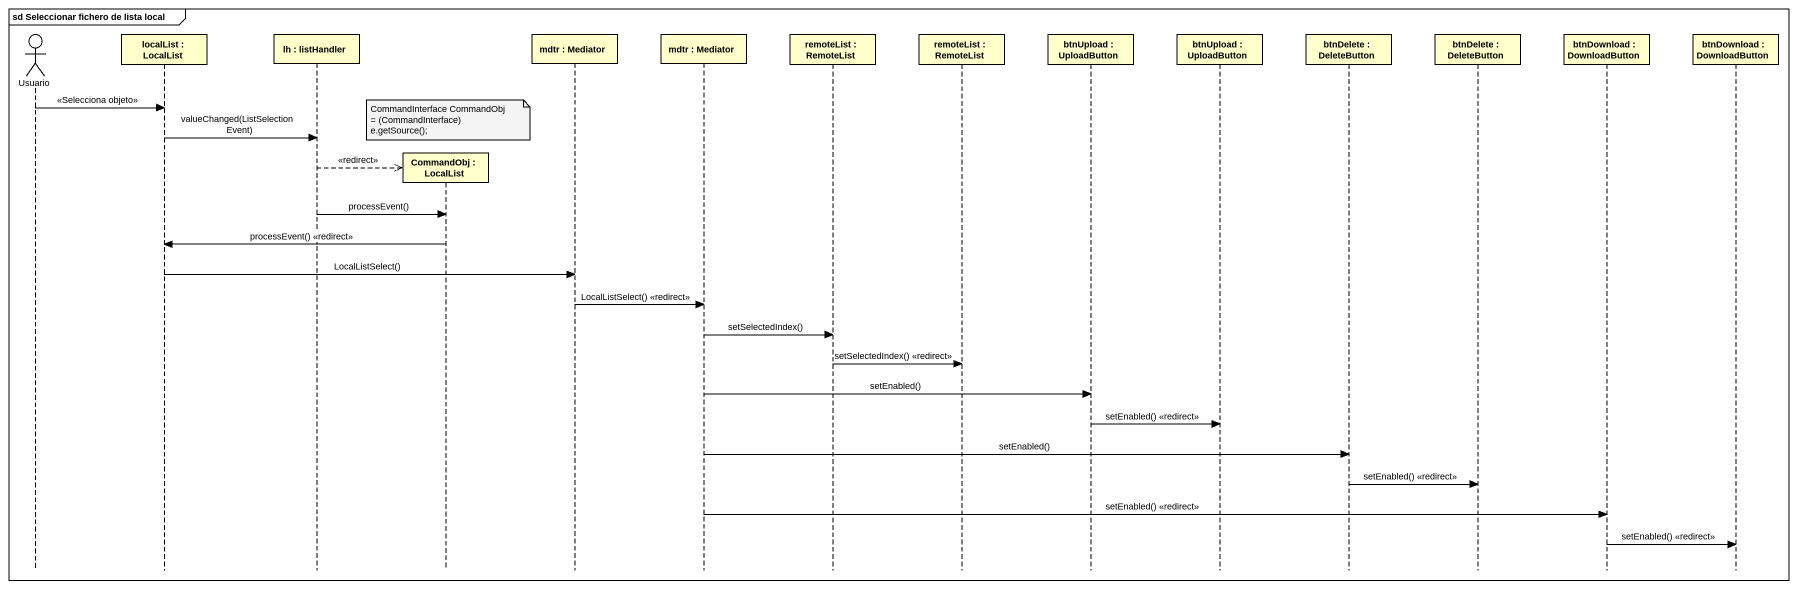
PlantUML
@startuml
mainframe sd Seleccionar fichero de lista local
hide footbox
actor Usuario
participant "localList : LocalList" as localList
participant "lh : listHandler" as lh
participant "CommandObj : LocalList" as CommandObj
participant "mdtr : Mediator" as mdtr
participant "mdtr : Mediator" as mdtr_2
participant "remoteList : RemoteList" as remoteList
participant "remoteList : RemoteList" as remoteList_2
participant "btnUpload : UploadButton" as btnUpload
participant "btnUpload : UploadButton" as btnUpload_2
participant "btnDelete : DeleteButton" as btnDelete
participant "btnDelete : DeleteButton" as btnDelete_2
participant "btnDownload : DownloadButton" as btnDownload
participant "btnDownload : DownloadButton" as btnDownload_2

Usuario -> localList : <<Selecciona objeto>>
note over CommandObj : CommandInterface CommandObj = (CommandInterface) e.getSource();
localList -> lh : valueChanged(ListSelectionEvent)
lh -->> CommandObj ** : <<redirect>>
lh -> CommandObj : processEvent()
CommandObj -> localList : processEvent() <<redirect>>
localList -> mdtr : LocalListSelect()
mdtr -> mdtr_2 : LocalListSelect() <<redirect>>
mdtr_2 -> remoteList : setSelectedIndex()
remoteList -> remoteList_2 : setSelectedIndex() <<redirect>>
mdtr_2 -> btnUpload : setEnabled()
btnUpload -> btnUpload_2 : setEnabled() <<redirect>>
mdtr_2 -> btnDelete : setEnabled()
btnDelete -> btnDelete_2 : setEnabled() <<redirect>>
mdtr_2 -> btnDownload : setEnabled() <<redirect>>
btnDownload -> btnDownload_2 : setEnabled() <<redirect>>
@enduml
